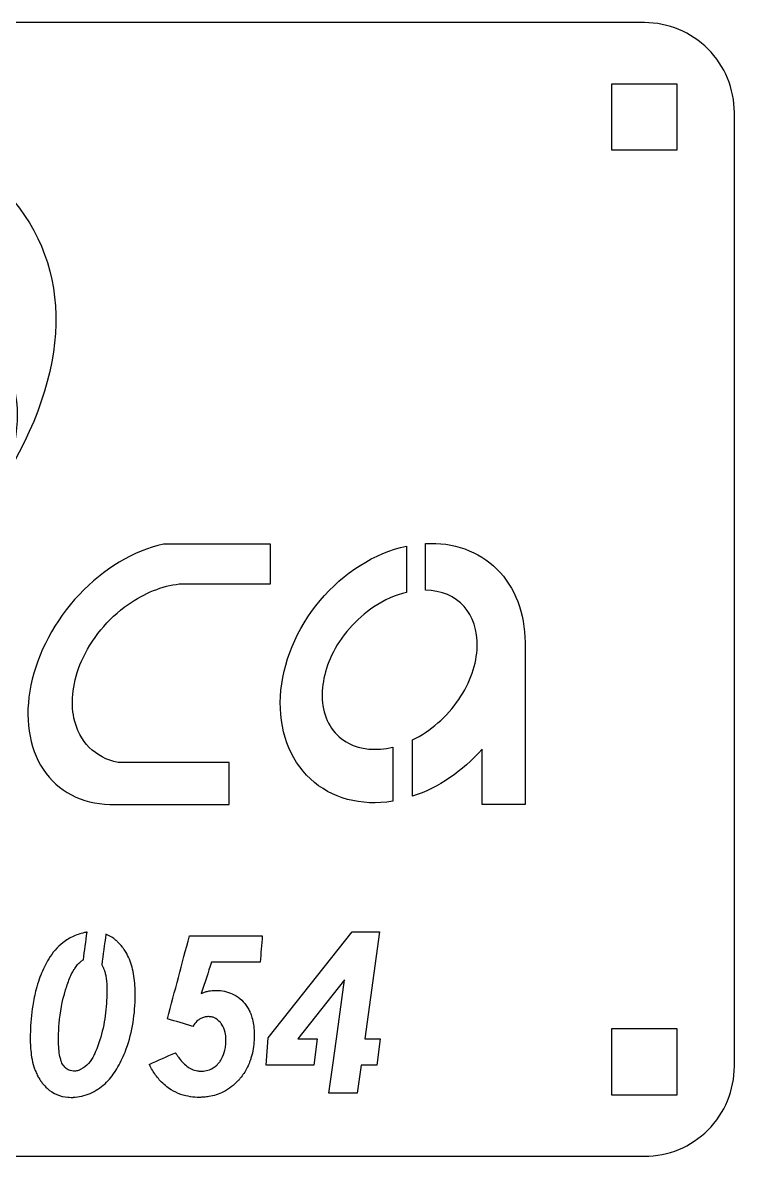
# Model space of a CAD drawing. Extents: x -122 to 123, y -63 to 63.
# Drawn here: x 43.5 to 122.7, y -62.8 to 63.2 of the extents above; entities that cross this region are included whole.
import ezdxf

# ---------------------------------------------------------------- set-up
doc = ezdxf.new("R2010")
doc.units = 0

msp = doc.modelspace()

# ---------------------------------------------------------------- linework, layer by layer
at = {"layer": '1'}
msp.add_lwpolyline([(122.67, 53.17, 0.414214), (112.67, 63.17), (-112.33, 63.17, 0.414214), (-122.33, 53.17), (-122.33, -52.83, 0.414214), (-112.33, -62.83), (112.67, -62.83, 0.414214), (122.67, -52.83)], format="xyb", close=True, dxfattribs=at)
for points in [[(116.32, 56.32), (109.02, 56.32), (109.02, 49.02), (116.32, 49.02)], [(83.29, -49.78), (82.91, -52.69), (81.17, -52.69), (80.74, -55.83), (77.57, -55.83), (78.01, -52.69), (78.41, -49.78), (79.31, -43.22), (74.12, -49.78), (76.29, -49.78), (75.89, -52.69), (70.62, -52.69), (70.84, -49.66), (80.17, -37.88), (83.21, -37.88), (81.57, -49.78)], [(116.32, -48.68), (109.02, -48.68), (109.02, -55.98), (116.32, -55.98)]]:
    msp.add_lwpolyline(points, close=True, dxfattribs=at)
for points, knots in [([(41.15, 11.94), (48.97, 24.43), (49.23, 35.99), (41.87, 44.1), (41.87, 44.1), (34.51, 52.22), (20.1, 56.26), (1.78, 55.34), (1.78, 55.34), (-16.54, 54.42), (-37.34, 48.61), (-56.08, 39.19), (-56.08, 39.19), (-74.83, 29.76), (-90.06, 17.45), (-98.45, 4.94), (-98.45, 4.94), (-89.03, 13.77), (-74.44, 22.1), (-57.29, 28.44), (-57.29, 28.44), (-40.15, 34.78), (-21.54, 38.72), (-4.8, 39.56), (-4.8, 39.56), (11.95, 40.41), (25.76, 38.09), (34.17, 33.03), (34.17, 33.03), (42.58, 27.98), (45.05, 20.5), (41.15, 11.94)], [0, 0, 0, 0, 0.125, 0.125, 0.125, 0.125, 0.25, 0.25, 0.25, 0.25, 0.375, 0.375, 0.375, 0.375, 0.5, 0.5, 0.5, 0.5, 0.625, 0.625, 0.625, 0.625, 0.75, 0.75, 0.75, 0.75, 0.875, 0.875, 0.875, 0.875, 1, 1, 1, 1]), ([(71.08, 5.19), (71.08, 3.72), (71.08, 2.25), (71.08, 0.78), (71.08, 0.78), (67.69, 0.78), (64.31, 0.78), (60.93, 0.78), (60.93, 0.78), (59.07, 0.58), (57.05, -0.22), (55.24, -1.5), (55.24, -1.5), (53, -3.07), (51.12, -5.37), (50.07, -7.8), (50.07, -7.8), (49.11, -10), (48.83, -12.27), (49.23, -14.13), (49.23, -14.13), (49.79, -16.76), (51.57, -18.54), (54.14, -19.07), (54.14, -19.07), (58.25, -19.07), (62.37, -19.07), (66.48, -19.07), (66.48, -19.07), (66.48, -20.62), (66.48, -22.17), (66.48, -23.72), (66.48, -23.72), (62.06, -23.72), (57.64, -23.72), (53.21, -23.72), (53.21, -23.72), (50.07, -23.66), (47.43, -22.27), (45.81, -19.82), (45.81, -19.82), (44.19, -17.37), (43.7, -14.04), (44.44, -10.46), (44.44, -10.46), (45.18, -6.88), (47.09, -3.3), (49.8, -0.41), (49.8, -0.41), (52.52, 2.47), (55.85, 4.47), (59.17, 5.19), (59.17, 5.19), (63.14, 5.19), (67.11, 5.19), (71.08, 5.19)], [0, 0, 0, 0, 0.071429, 0.071429, 0.071429, 0.071429, 0.142857, 0.142857, 0.142857, 0.142857, 0.214286, 0.214286, 0.214286, 0.214286, 0.285714, 0.285714, 0.285714, 0.285714, 0.357143, 0.357143, 0.357143, 0.357143, 0.428571, 0.428571, 0.428571, 0.428571, 0.5, 0.5, 0.5, 0.5, 0.571429, 0.571429, 0.571429, 0.571429, 0.642857, 0.642857, 0.642857, 0.642857, 0.714286, 0.714286, 0.714286, 0.714286, 0.785714, 0.785714, 0.785714, 0.785714, 0.857143, 0.857143, 0.857143, 0.857143, 0.928571, 0.928571, 0.928571, 0.928571, 1, 1, 1, 1]), ([(99.39, -5.74), (99.39, -2.47), (98.29, 0.42), (96.26, 2.43), (96.26, 2.43), (94.24, 4.44), (91.43, 5.45), (88.31, 5.28), (88.31, 5.28), (88.31, 3.55), (88.31, 1.82), (88.31, 0.09), (88.31, 0.09), (90.11, 0.07), (91.6, -0.59), (92.61, -1.72), (92.61, -1.72), (93.58, -2.81), (94.13, -4.37), (94.07, -6.2), (94.07, -6.2), (94.02, -8.07), (93.3, -10.19), (92.03, -12.05), (92.03, -12.05), (90.73, -13.97), (88.86, -15.61), (86.88, -16.56), (86.88, -16.56), (86.88, -18.65), (86.88, -20.73), (86.88, -22.82), (86.88, -22.82), (89.73, -21.87), (92.45, -20.04), (94.62, -17.58), (94.62, -17.58), (94.62, -19.63), (94.62, -21.67), (94.62, -23.72), (94.62, -23.72), (96.21, -23.72), (97.8, -23.72), (99.39, -23.72), (99.39, -23.72), (99.39, -17.73), (99.39, -11.73), (99.39, -5.74)], [0, 0, 0, 0, 0.083333, 0.083333, 0.083333, 0.083333, 0.166667, 0.166667, 0.166667, 0.166667, 0.25, 0.25, 0.25, 0.25, 0.333333, 0.333333, 0.333333, 0.333333, 0.416667, 0.416667, 0.416667, 0.416667, 0.5, 0.5, 0.5, 0.5, 0.583333, 0.583333, 0.583333, 0.583333, 0.666667, 0.666667, 0.666667, 0.666667, 0.75, 0.75, 0.75, 0.75, 0.833333, 0.833333, 0.833333, 0.833333, 0.916667, 0.916667, 0.916667, 0.916667, 1, 1, 1, 1]), ([(86.21, 5), (82.66, 4.23), (79.21, 2.06), (76.59, -1.06), (76.59, -1.06), (73.97, -4.19), (72.39, -8.01), (72.19, -11.71), (72.19, -11.71), (71.99, -15.41), (73.19, -18.7), (75.52, -20.88), (75.52, -20.88), (77.85, -23.06), (81.14, -23.95), (84.68, -23.36), (84.68, -23.36), (84.68, -21.36), (84.68, -19.36), (84.68, -17.35), (84.68, -17.35), (82.82, -17.8), (81.08, -17.61), (79.76, -16.92), (79.76, -16.92), (78.24, -16.12), (77.21, -14.66), (76.91, -12.73), (76.91, -12.73), (76.65, -11.07), (76.98, -9.08), (77.88, -7.17), (77.88, -7.17), (78.88, -5.05), (80.6, -3.08), (82.59, -1.76), (82.59, -1.76), (83.75, -0.99), (85, -0.44), (86.21, -0.15), (86.21, -0.15), (86.21, 1.57), (86.21, 3.28), (86.21, 5)], [0, 0, 0, 0, 0.090909, 0.090909, 0.090909, 0.090909, 0.181818, 0.181818, 0.181818, 0.181818, 0.272727, 0.272727, 0.272727, 0.272727, 0.363636, 0.363636, 0.363636, 0.363636, 0.454545, 0.454545, 0.454545, 0.454545, 0.545455, 0.545455, 0.545455, 0.545455, 0.636364, 0.636364, 0.636364, 0.636364, 0.727273, 0.727273, 0.727273, 0.727273, 0.818182, 0.818182, 0.818182, 0.818182, 0.909091, 0.909091, 0.909091, 0.909091, 1, 1, 1, 1]), ([(56.03, -44.86), (56.03, -45.02), (56.03, -45.17), (56.03, -45.33), (56.03, -45.33), (55.99, -47.34), (55.66, -49.36), (54.91, -51.24), (54.91, -51.24), (54.65, -51.89), (54.35, -52.51), (53.99, -53.11), (53.99, -53.11), (53.67, -53.65), (53.29, -54.14), (52.86, -54.59), (52.86, -54.59), (52.39, -55.05), (51.84, -55.43), (51.25, -55.73), (51.25, -55.73), (50.66, -56.02), (50.02, -56.21), (49.36, -56.26), (49.36, -56.26), (49.32, -56.27), (49.29, -56.27), (49.25, -56.27), (49.25, -56.27), (49.21, -56.27), (49.17, -56.27), (49.13, -56.28), (49.13, -56.28), (49.05, -56.28), (48.98, -56.28), (48.9, -56.28), (48.9, -56.28), (48.78, -56.28), (48.56, -56.27), (48.55, -56.26), (48.55, -56.26), (47.71, -56.21), (46.9, -55.86), (46.27, -55.3), (46.27, -55.3), (46.06, -55.12), (45.87, -54.92), (45.7, -54.69), (45.7, -54.69), (45.66, -54.64), (45.62, -54.58), (45.58, -54.52), (45.58, -54.52), (45.51, -54.43), (45.39, -54.24), (45.38, -54.23), (45.38, -54.23), (45.3, -54.09), (45.22, -53.95), (45.15, -53.8), (45.15, -53.8), (45.06, -53.63), (44.99, -53.46), (44.92, -53.29), (44.92, -53.29), (44.87, -53.16), (44.82, -53.03), (44.78, -52.9), (44.78, -52.9), (44.67, -52.54), (44.58, -52.18), (44.52, -51.81), (44.52, -51.81), (44.47, -51.49), (44.43, -51.16), (44.41, -50.84), (44.41, -50.84), (44.39, -50.56), (44.37, -50.28), (44.37, -50), (44.37, -50), (44.37, -49.91), (44.37, -49.81), (44.37, -49.72), (44.37, -49.72), (44.37, -49.5), (44.37, -49.29), (44.38, -49.07), (44.38, -49.07), (44.4, -48.06), (44.48, -47.06), (44.64, -46.06), (44.64, -46.06), (44.74, -45.46), (44.87, -44.86), (45.02, -44.27), (45.02, -44.27), (45.12, -43.89), (45.24, -43.51), (45.37, -43.14), (45.37, -43.14), (45.4, -43.07), (45.42, -43), (45.44, -42.93), (45.44, -42.93), (45.47, -42.86), (45.5, -42.78), (45.53, -42.71), (45.53, -42.71), (45.77, -42.08), (46.07, -41.47), (46.42, -40.89), (46.42, -40.89), (46.84, -40.21), (47.35, -39.59), (47.99, -39.1), (47.99, -39.1), (48.37, -38.81), (48.77, -38.55), (49.21, -38.36), (49.21, -38.36), (49.64, -38.16), (50.1, -38.02), (50.57, -37.94), (50.57, -37.94), (50.59, -37.94), (50.61, -37.94), (50.63, -37.93), (50.63, -37.93), (50.65, -37.93), (50.67, -37.93), (50.69, -37.92), (50.69, -37.92), (50.55, -38.95), (50.41, -39.97), (50.27, -40.99), (50.27, -40.99), (50.16, -41.05), (50.06, -41.12), (49.96, -41.2), (49.96, -41.2), (49.9, -41.25), (49.84, -41.3), (49.78, -41.36), (49.78, -41.36), (49.77, -41.37), (49.76, -41.38), (49.75, -41.39), (49.75, -41.39), (49.74, -41.4), (49.73, -41.41), (49.72, -41.42), (49.72, -41.42), (49.69, -41.45), (49.66, -41.49), (49.63, -41.52), (49.63, -41.52), (49.51, -41.66), (49.4, -41.8), (49.31, -41.96), (49.31, -41.96), (49.28, -42), (49.26, -42.04), (49.23, -42.08), (49.23, -42.08), (49.14, -42.23), (49.05, -42.39), (48.97, -42.55), (48.97, -42.55), (48.76, -43.01), (48.57, -43.47), (48.42, -43.95), (48.42, -43.95), (48.41, -43.99), (48.39, -44.03), (48.38, -44.08), (48.38, -44.08), (48.35, -44.16), (48.32, -44.25), (48.3, -44.34), (48.3, -44.34), (47.92, -45.55), (47.68, -46.81), (47.58, -48.08), (47.58, -48.08), (47.54, -48.44), (47.53, -48.81), (47.52, -49.17), (47.52, -49.17), (47.52, -49.26), (47.51, -49.35), (47.51, -49.44), (47.51, -49.44), (47.51, -49.53), (47.51, -49.62), (47.51, -49.72), (47.51, -49.72), (47.51, -49.9), (47.51, -50.09), (47.52, -50.28), (47.52, -50.28), (47.52, -50.52), (47.54, -50.75), (47.56, -50.99), (47.56, -50.99), (47.56, -51.03), (47.57, -51.08), (47.57, -51.13), (47.57, -51.13), (47.6, -51.41), (47.65, -51.69), (47.72, -51.96), (47.72, -51.96), (47.74, -52.03), (47.76, -52.1), (47.78, -52.17), (47.78, -52.17), (47.84, -52.37), (47.93, -52.56), (48.06, -52.74), (48.06, -52.74), (48.15, -52.86), (48.26, -52.97), (48.37, -53.07), (48.37, -53.07), (48.5, -53.17), (48.65, -53.25), (48.81, -53.3), (48.81, -53.3), (48.92, -53.33), (49.04, -53.36), (49.16, -53.36), (49.16, -53.36), (49.17, -53.36), (49.18, -53.36), (49.19, -53.36), (49.19, -53.36), (49.22, -53.36), (49.24, -53.36), (49.26, -53.36), (49.26, -53.36), (49.34, -53.36), (49.43, -53.35), (49.51, -53.34), (49.51, -53.34), (49.67, -53.32), (49.82, -53.27), (49.97, -53.19), (49.97, -53.19), (50.3, -53.02), (50.6, -52.78), (50.86, -52.51), (50.86, -52.51), (51.1, -52.25), (51.27, -51.94), (51.44, -51.63), (51.44, -51.63), (51.51, -51.49), (51.58, -51.34), (51.64, -51.19), (51.64, -51.19), (52, -50.35), (52.26, -49.47), (52.46, -48.57), (52.46, -48.57), (52.66, -47.68), (52.78, -46.77), (52.84, -45.85), (52.84, -45.85), (52.86, -45.59), (52.87, -45.32), (52.88, -45.05), (52.88, -45.05), (52.88, -44.94), (52.88, -44.83), (52.89, -44.72), (52.89, -44.72), (52.89, -44.62), (52.89, -44.51), (52.89, -44.4), (52.89, -44.4), (52.89, -44.28), (52.89, -44.16), (52.89, -44.03), (52.89, -44.03), (52.88, -43.76), (52.86, -43.48), (52.83, -43.21), (52.83, -43.21), (52.83, -43.18), (52.82, -43.14), (52.82, -43.11), (52.82, -43.11), (52.8, -42.95), (52.77, -42.78), (52.74, -42.61), (52.74, -42.61), (52.7, -42.48), (52.67, -42.35), (52.63, -42.21), (52.63, -42.21), (52.63, -42.2), (52.62, -42.18), (52.62, -42.17), (52.62, -42.17), (52.58, -42.07), (52.54, -41.97), (52.5, -41.87), (52.5, -41.87), (52.49, -41.86), (52.48, -41.84), (52.48, -41.83), (52.48, -41.83), (52.43, -41.73), (52.37, -41.64), (52.31, -41.55), (52.31, -41.55), (52.47, -40.42), (52.62, -39.28), (52.78, -38.15), (52.78, -38.15), (53.09, -38.27), (53.38, -38.43), (53.65, -38.62), (53.65, -38.62), (53.75, -38.7), (53.84, -38.78), (53.93, -38.86), (53.93, -38.86), (53.97, -38.89), (54, -38.91), (54.03, -38.94), (54.03, -38.94), (54.24, -39.14), (54.44, -39.35), (54.62, -39.58), (54.62, -39.58), (54.68, -39.66), (54.79, -39.82), (54.8, -39.83), (54.8, -39.83), (54.91, -39.98), (55, -40.14), (55.09, -40.3), (55.09, -40.3), (55.39, -40.84), (55.6, -41.43), (55.74, -42.04), (55.74, -42.04), (55.9, -42.72), (55.98, -43.42), (56.02, -44.12), (56.02, -44.12), (56.02, -44.16), (56.02, -44.2), (56.02, -44.24), (56.02, -44.24), (56.02, -44.27), (56.03, -44.66), (56.03, -44.86)], [0, 0, 0, 0, 0.011111, 0.011111, 0.011111, 0.011111, 0.022222, 0.022222, 0.022222, 0.022222, 0.033333, 0.033333, 0.033333, 0.033333, 0.044444, 0.044444, 0.044444, 0.044444, 0.055556, 0.055556, 0.055556, 0.055556, 0.066667, 0.066667, 0.066667, 0.066667, 0.077778, 0.077778, 0.077778, 0.077778, 0.088889, 0.088889, 0.088889, 0.088889, 0.1, 0.1, 0.1, 0.1, 0.111111, 0.111111, 0.111111, 0.111111, 0.122222, 0.122222, 0.122222, 0.122222, 0.133333, 0.133333, 0.133333, 0.133333, 0.144444, 0.144444, 0.144444, 0.144444, 0.155556, 0.155556, 0.155556, 0.155556, 0.166667, 0.166667, 0.166667, 0.166667, 0.177778, 0.177778, 0.177778, 0.177778, 0.188889, 0.188889, 0.188889, 0.188889, 0.2, 0.2, 0.2, 0.2, 0.211111, 0.211111, 0.211111, 0.211111, 0.222222, 0.222222, 0.222222, 0.222222, 0.233333, 0.233333, 0.233333, 0.233333, 0.244444, 0.244444, 0.244444, 0.244444, 0.255556, 0.255556, 0.255556, 0.255556, 0.266667, 0.266667, 0.266667, 0.266667, 0.277778, 0.277778, 0.277778, 0.277778, 0.288889, 0.288889, 0.288889, 0.288889, 0.3, 0.3, 0.3, 0.3, 0.311111, 0.311111, 0.311111, 0.311111, 0.322222, 0.322222, 0.322222, 0.322222, 0.333333, 0.333333, 0.333333, 0.333333, 0.344444, 0.344444, 0.344444, 0.344444, 0.355556, 0.355556, 0.355556, 0.355556, 0.366667, 0.366667, 0.366667, 0.366667, 0.377778, 0.377778, 0.377778, 0.377778, 0.388889, 0.388889, 0.388889, 0.388889, 0.4, 0.4, 0.4, 0.4, 0.411111, 0.411111, 0.411111, 0.411111, 0.422222, 0.422222, 0.422222, 0.422222, 0.433333, 0.433333, 0.433333, 0.433333, 0.444444, 0.444444, 0.444444, 0.444444, 0.455556, 0.455556, 0.455556, 0.455556, 0.466667, 0.466667, 0.466667, 0.466667, 0.477778, 0.477778, 0.477778, 0.477778, 0.488889, 0.488889, 0.488889, 0.488889, 0.5, 0.5, 0.5, 0.5, 0.511111, 0.511111, 0.511111, 0.511111, 0.522222, 0.522222, 0.522222, 0.522222, 0.533333, 0.533333, 0.533333, 0.533333, 0.544444, 0.544444, 0.544444, 0.544444, 0.555556, 0.555556, 0.555556, 0.555556, 0.566667, 0.566667, 0.566667, 0.566667, 0.577778, 0.577778, 0.577778, 0.577778, 0.588889, 0.588889, 0.588889, 0.588889, 0.6, 0.6, 0.6, 0.6, 0.611111, 0.611111, 0.611111, 0.611111, 0.622222, 0.622222, 0.622222, 0.622222, 0.633333, 0.633333, 0.633333, 0.633333, 0.644444, 0.644444, 0.644444, 0.644444, 0.655556, 0.655556, 0.655556, 0.655556, 0.666667, 0.666667, 0.666667, 0.666667, 0.677778, 0.677778, 0.677778, 0.677778, 0.688889, 0.688889, 0.688889, 0.688889, 0.7, 0.7, 0.7, 0.7, 0.711111, 0.711111, 0.711111, 0.711111, 0.722222, 0.722222, 0.722222, 0.722222, 0.733333, 0.733333, 0.733333, 0.733333, 0.744444, 0.744444, 0.744444, 0.744444, 0.755556, 0.755556, 0.755556, 0.755556, 0.766667, 0.766667, 0.766667, 0.766667, 0.777778, 0.777778, 0.777778, 0.777778, 0.788889, 0.788889, 0.788889, 0.788889, 0.8, 0.8, 0.8, 0.8, 0.811111, 0.811111, 0.811111, 0.811111, 0.822222, 0.822222, 0.822222, 0.822222, 0.833333, 0.833333, 0.833333, 0.833333, 0.844444, 0.844444, 0.844444, 0.844444, 0.855556, 0.855556, 0.855556, 0.855556, 0.866667, 0.866667, 0.866667, 0.866667, 0.877778, 0.877778, 0.877778, 0.877778, 0.888889, 0.888889, 0.888889, 0.888889, 0.9, 0.9, 0.9, 0.9, 0.911111, 0.911111, 0.911111, 0.911111, 0.922222, 0.922222, 0.922222, 0.922222, 0.933333, 0.933333, 0.933333, 0.933333, 0.944444, 0.944444, 0.944444, 0.944444, 0.955556, 0.955556, 0.955556, 0.955556, 0.966667, 0.966667, 0.966667, 0.966667, 0.977778, 0.977778, 0.977778, 0.977778, 0.988889, 0.988889, 0.988889, 0.988889, 1, 1, 1, 1]), ([(70.17, -38.33), (67.47, -38.33), (64.77, -38.33), (62.07, -38.33), (62.07, -38.33), (61.25, -41.41), (60.44, -44.48), (59.62, -47.55), (59.62, -47.55), (60.57, -47.83), (61.51, -48.11), (62.46, -48.39), (62.46, -48.39), (62.49, -48.35), (62.54, -48.26), (62.55, -48.25), (62.55, -48.25), (62.55, -48.24), (62.56, -48.23), (62.57, -48.22), (62.57, -48.22), (62.7, -48.03), (62.86, -47.85), (63.04, -47.7), (63.04, -47.7), (63.14, -47.63), (63.24, -47.56), (63.35, -47.5), (63.35, -47.5), (63.47, -47.45), (63.6, -47.39), (63.73, -47.36), (63.73, -47.36), (63.86, -47.33), (64, -47.32), (64.13, -47.31), (64.13, -47.31), (64.15, -47.31), (64.17, -47.31), (64.2, -47.31), (64.2, -47.31), (64.27, -47.31), (64.35, -47.32), (64.42, -47.33), (64.42, -47.33), (64.54, -47.34), (64.66, -47.37), (64.78, -47.41), (64.78, -47.41), (65.07, -47.53), (65.32, -47.73), (65.51, -47.97), (65.51, -47.97), (65.55, -48.01), (65.59, -48.05), (65.62, -48.1), (65.62, -48.1), (65.63, -48.11), (65.64, -48.13), (65.65, -48.14), (65.65, -48.14), (65.85, -48.42), (65.97, -48.74), (66.05, -49.07), (66.05, -49.07), (66.1, -49.31), (66.12, -49.56), (66.13, -49.8), (66.13, -49.8), (66.13, -49.84), (66.13, -49.87), (66.13, -49.91), (66.13, -49.91), (66.13, -49.96), (66.13, -50.01), (66.13, -50.07), (66.13, -50.07), (66.13, -50.09), (66.13, -50.12), (66.13, -50.14), (66.13, -50.14), (66.12, -50.35), (66.1, -50.55), (66.07, -50.75), (66.07, -50.75), (66.01, -51.11), (65.91, -51.45), (65.76, -51.78), (65.76, -51.78), (65.71, -51.88), (65.66, -51.98), (65.6, -52.08), (65.6, -52.08), (65.6, -52.09), (65.53, -52.19), (65.5, -52.24), (65.5, -52.24), (65.42, -52.36), (65.33, -52.47), (65.23, -52.57), (65.23, -52.57), (65.23, -52.58), (65.14, -52.66), (65.1, -52.71), (65.1, -52.71), (64.86, -52.93), (64.59, -53.11), (64.29, -53.22), (64.29, -53.22), (64.07, -53.29), (63.85, -53.34), (63.62, -53.36), (63.62, -53.36), (63.61, -53.36), (63.49, -53.36), (63.43, -53.36), (63.43, -53.36), (63.39, -53.36), (63.35, -53.36), (63.31, -53.36), (63.31, -53.36), (63.29, -53.36), (63.27, -53.36), (63.25, -53.36), (63.25, -53.36), (63.23, -53.36), (63.21, -53.35), (63.19, -53.35), (63.19, -53.35), (63.17, -53.35), (63.15, -53.35), (63.13, -53.35), (63.13, -53.35), (63.09, -53.34), (62.99, -53.33), (62.99, -53.33), (62.99, -53.33), (62.98, -53.33), (62.97, -53.33), (62.96, -53.33), (62.96, -53.33), (62.54, -53.26), (62.13, -53.08), (61.79, -52.82), (61.79, -52.82), (61.42, -52.53), (61.11, -52.18), (60.84, -51.8), (60.84, -51.8), (60.77, -51.7), (60.71, -51.61), (60.64, -51.51), (60.64, -51.51), (60.62, -51.48), (60.6, -51.45), (60.57, -51.41), (60.57, -51.41), (60.55, -51.38), (60.53, -51.35), (60.51, -51.32), (60.51, -51.32), (59.54, -51.75), (58.57, -52.18), (57.6, -52.61), (57.6, -52.61), (57.64, -52.68), (57.67, -52.75), (57.7, -52.81), (57.7, -52.81), (57.81, -53.01), (57.91, -53.2), (58.03, -53.39), (58.03, -53.39), (58.26, -53.76), (58.53, -54.12), (58.83, -54.44), (58.83, -54.44), (59.18, -54.82), (59.58, -55.16), (60.02, -55.43), (60.02, -55.43), (60.37, -55.63), (60.73, -55.82), (61.12, -55.95), (61.12, -55.95), (61.47, -56.06), (61.83, -56.16), (62.19, -56.21), (62.19, -56.21), (62.52, -56.26), (62.85, -56.28), (63.18, -56.28), (63.18, -56.28), (63.35, -56.28), (63.51, -56.27), (63.67, -56.26), (63.67, -56.26), (63.86, -56.25), (64.04, -56.23), (64.23, -56.2), (64.23, -56.2), (64.79, -56.1), (65.33, -55.93), (65.84, -55.68), (65.84, -55.68), (66.46, -55.36), (67.02, -54.92), (67.49, -54.41), (67.49, -54.41), (67.53, -54.37), (67.56, -54.33), (67.6, -54.29), (67.6, -54.29), (67.64, -54.24), (67.67, -54.2), (67.71, -54.16), (67.71, -54.16), (68, -53.81), (68.26, -53.43), (68.46, -53.02), (68.46, -53.02), (68.47, -53.01), (68.58, -52.78), (68.64, -52.66), (68.64, -52.66), (68.66, -52.61), (68.68, -52.56), (68.7, -52.51), (68.7, -52.51), (68.77, -52.33), (68.84, -52.16), (68.9, -51.98), (68.9, -51.98), (68.9, -51.97), (68.97, -51.72), (69.01, -51.59), (69.01, -51.59), (69.17, -50.96), (69.25, -50.32), (69.26, -49.67), (69.26, -49.67), (69.26, -49.57), (69.27, -49.46), (69.27, -49.35), (69.27, -49.35), (69.27, -49.27), (69.27, -49.2), (69.27, -49.12), (69.27, -49.12), (69.26, -49.08), (69.26, -49.04), (69.26, -49), (69.26, -49), (69.25, -48.46), (69.16, -47.92), (69.02, -47.4), (69.02, -47.4), (68.97, -47.21), (68.9, -47.03), (68.83, -46.85), (68.83, -46.85), (68.81, -46.82), (68.79, -46.78), (68.78, -46.75), (68.78, -46.75), (68.71, -46.59), (68.62, -46.44), (68.53, -46.29), (68.53, -46.29), (68.17, -45.69), (67.65, -45.2), (67.03, -44.87), (67.03, -44.87), (66.5, -44.59), (65.91, -44.43), (65.31, -44.4), (65.31, -44.4), (65.19, -44.4), (65.08, -44.39), (64.96, -44.39), (64.96, -44.39), (64.89, -44.39), (64.83, -44.39), (64.76, -44.4), (64.76, -44.4), (64.64, -44.4), (64.52, -44.41), (64.4, -44.43), (64.4, -44.43), (64.24, -44.45), (64.09, -44.49), (63.93, -44.53), (63.93, -44.53), (63.81, -44.56), (63.69, -44.6), (63.57, -44.65), (63.57, -44.65), (63.51, -44.67), (63.44, -44.7), (63.38, -44.73), (63.38, -44.73), (63.76, -43.57), (64.15, -42.41), (64.53, -41.25), (64.53, -41.25), (66.33, -41.25), (68.14, -41.25), (69.94, -41.25), (69.94, -41.25), (70.02, -40.28), (70.09, -39.31), (70.17, -38.33)], [0, 0, 0, 0, 0.012821, 0.012821, 0.012821, 0.012821, 0.025641, 0.025641, 0.025641, 0.025641, 0.038462, 0.038462, 0.038462, 0.038462, 0.051282, 0.051282, 0.051282, 0.051282, 0.064103, 0.064103, 0.064103, 0.064103, 0.076923, 0.076923, 0.076923, 0.076923, 0.089744, 0.089744, 0.089744, 0.089744, 0.102564, 0.102564, 0.102564, 0.102564, 0.115385, 0.115385, 0.115385, 0.115385, 0.128205, 0.128205, 0.128205, 0.128205, 0.141026, 0.141026, 0.141026, 0.141026, 0.153846, 0.153846, 0.153846, 0.153846, 0.166667, 0.166667, 0.166667, 0.166667, 0.179487, 0.179487, 0.179487, 0.179487, 0.192308, 0.192308, 0.192308, 0.192308, 0.205128, 0.205128, 0.205128, 0.205128, 0.217949, 0.217949, 0.217949, 0.217949, 0.230769, 0.230769, 0.230769, 0.230769, 0.24359, 0.24359, 0.24359, 0.24359, 0.25641, 0.25641, 0.25641, 0.25641, 0.269231, 0.269231, 0.269231, 0.269231, 0.282051, 0.282051, 0.282051, 0.282051, 0.294872, 0.294872, 0.294872, 0.294872, 0.307692, 0.307692, 0.307692, 0.307692, 0.320513, 0.320513, 0.320513, 0.320513, 0.333333, 0.333333, 0.333333, 0.333333, 0.346154, 0.346154, 0.346154, 0.346154, 0.358974, 0.358974, 0.358974, 0.358974, 0.371795, 0.371795, 0.371795, 0.371795, 0.384615, 0.384615, 0.384615, 0.384615, 0.397436, 0.397436, 0.397436, 0.397436, 0.410256, 0.410256, 0.410256, 0.410256, 0.423077, 0.423077, 0.423077, 0.423077, 0.435897, 0.435897, 0.435897, 0.435897, 0.448718, 0.448718, 0.448718, 0.448718, 0.461538, 0.461538, 0.461538, 0.461538, 0.474359, 0.474359, 0.474359, 0.474359, 0.487179, 0.487179, 0.487179, 0.487179, 0.5, 0.5, 0.5, 0.5, 0.512821, 0.512821, 0.512821, 0.512821, 0.525641, 0.525641, 0.525641, 0.525641, 0.538462, 0.538462, 0.538462, 0.538462, 0.551282, 0.551282, 0.551282, 0.551282, 0.564103, 0.564103, 0.564103, 0.564103, 0.576923, 0.576923, 0.576923, 0.576923, 0.589744, 0.589744, 0.589744, 0.589744, 0.602564, 0.602564, 0.602564, 0.602564, 0.615385, 0.615385, 0.615385, 0.615385, 0.628205, 0.628205, 0.628205, 0.628205, 0.641026, 0.641026, 0.641026, 0.641026, 0.653846, 0.653846, 0.653846, 0.653846, 0.666667, 0.666667, 0.666667, 0.666667, 0.679487, 0.679487, 0.679487, 0.679487, 0.692308, 0.692308, 0.692308, 0.692308, 0.705128, 0.705128, 0.705128, 0.705128, 0.717949, 0.717949, 0.717949, 0.717949, 0.730769, 0.730769, 0.730769, 0.730769, 0.74359, 0.74359, 0.74359, 0.74359, 0.75641, 0.75641, 0.75641, 0.75641, 0.769231, 0.769231, 0.769231, 0.769231, 0.782051, 0.782051, 0.782051, 0.782051, 0.794872, 0.794872, 0.794872, 0.794872, 0.807692, 0.807692, 0.807692, 0.807692, 0.820513, 0.820513, 0.820513, 0.820513, 0.833333, 0.833333, 0.833333, 0.833333, 0.846154, 0.846154, 0.846154, 0.846154, 0.858974, 0.858974, 0.858974, 0.858974, 0.871795, 0.871795, 0.871795, 0.871795, 0.884615, 0.884615, 0.884615, 0.884615, 0.897436, 0.897436, 0.897436, 0.897436, 0.910256, 0.910256, 0.910256, 0.910256, 0.923077, 0.923077, 0.923077, 0.923077, 0.935897, 0.935897, 0.935897, 0.935897, 0.948718, 0.948718, 0.948718, 0.948718, 0.961538, 0.961538, 0.961538, 0.961538, 0.974359, 0.974359, 0.974359, 0.974359, 0.987179, 0.987179, 0.987179, 0.987179, 1, 1, 1, 1])]:
    msp.add_open_spline(points, degree=3, knots=knots, dxfattribs=at)

doc.saveas('drawing.dxf')
